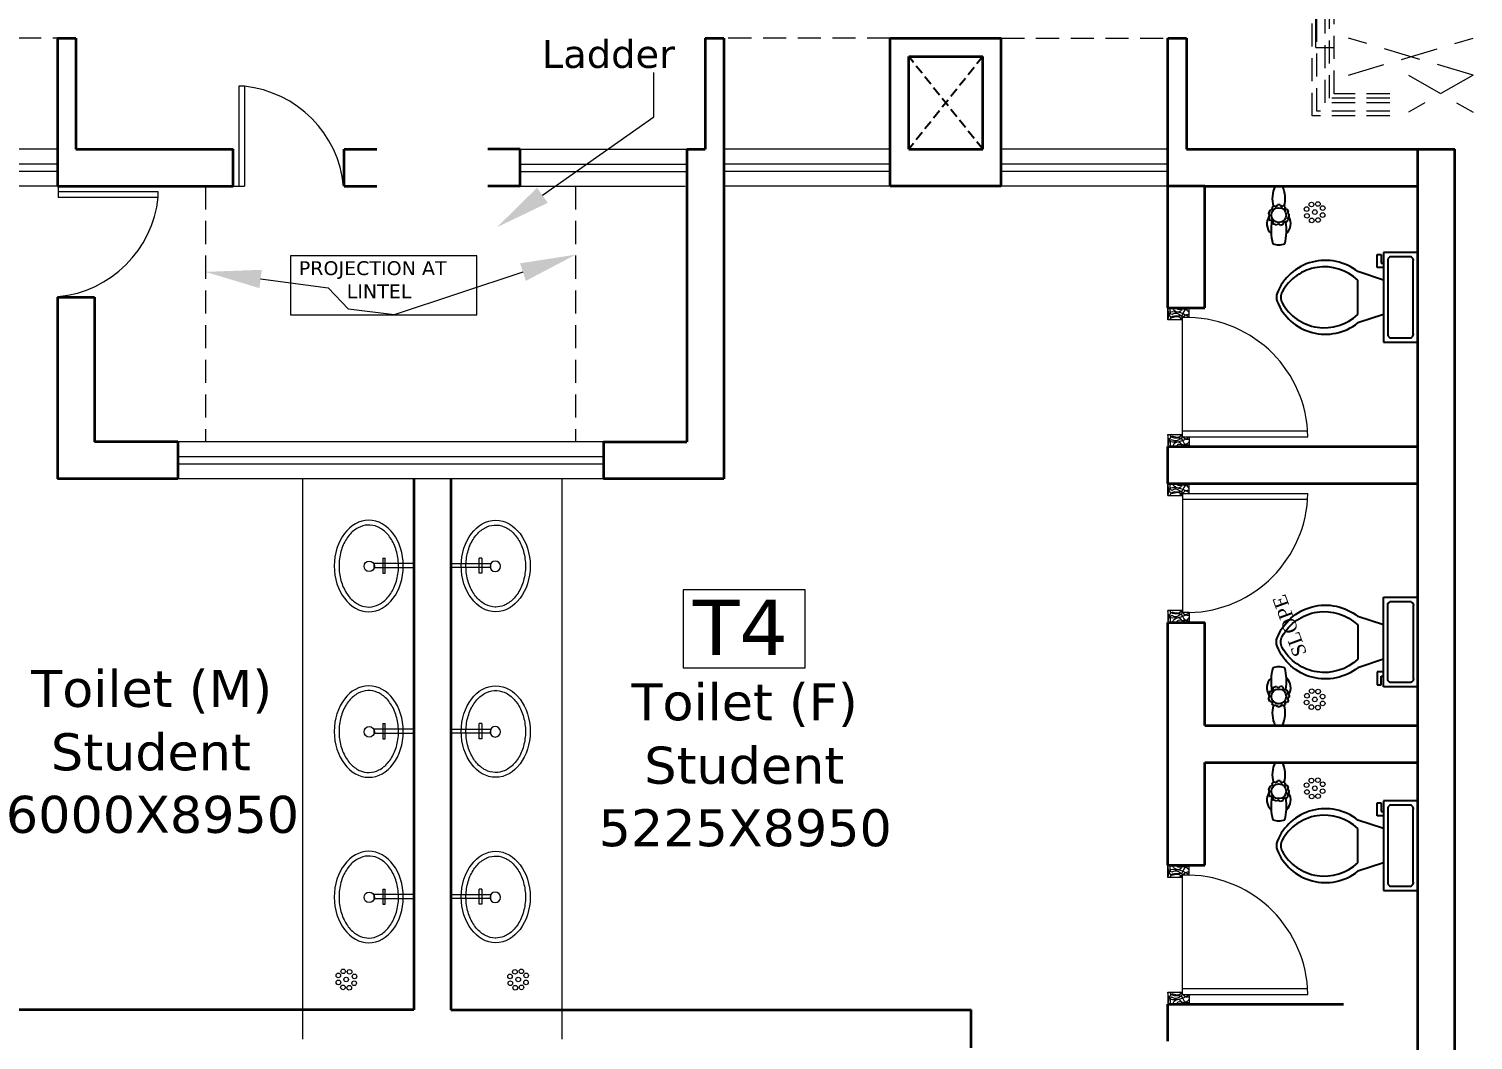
# Model space of a CAD drawing. Header units: millimetres. Extents: x -3092162 to 4513894, y -12317808 to 1849994.
# Drawn here: x -452693 to -444889, y -5827619 to -5822156 of the extents above; entities that cross this region are included whole.
import ezdxf

# ---------------------------------------------------------------- set-up
doc = ezdxf.new("R2010")
doc.units = ezdxf.units.MM
doc.header["$LTSCALE"] = 2
doc.header["$MEASUREMENT"] = 0
doc.linetypes.add('DASHED2', pattern=[0.375, 0.25, -0.125])
doc.linetypes.add('HIDDEN', pattern=[0.375, 0.25, -0.125])
for name, color, linetype, lineweight, true_color in [('AEROW', 7, 'Continuous', 15, 0x0d0d0d), ('DOT', 7, 'DASHED2', 0, 0x89067c), ('partation wall', 7, 'Continuous', 20, 0x525023)]:
    doc.layers.add(name, color=color, linetype=linetype, lineweight=lineweight, true_color=true_color)
for name, color, linetype, lineweight in [('DOOR', 27, 'Continuous', 5), ('FIXTURE', 252, 'Continuous', 0), ('glass', 5, 'Continuous', 15), ('PROJ', 251, 'HIDDEN', 5), ('SILL', 74, 'Continuous', 9), ('tap', 97, 'Continuous', 25), ('taxe', 7, 'Continuous', 9), ('TEXT', 7, 'Continuous', 13), ('WAll', 250, 'Continuous', 35)]:
    doc.layers.add(name, color=color, linetype=linetype, lineweight=lineweight)
doc.styles.get("Standard").update_dxf_attribs({"font": '', "height": 500})
doc.styles.add('style2', font='')
doc.styles.get('Standard').set_extended_font_data('Times New Roman')
doc.styles.get('style2').set_extended_font_data('Verdana')

msp = doc.modelspace()

# ---------------------------------------------------------------- linework, layer by layer
for p, q in [((-445408.2, -5823444.7), (-445408.2, -5823375.4)), ((-445408.2, -5823375.4), (-445385.1, -5823375.4)), ((-445385.1, -5823375.4), (-445385.1, -5823421.6)), ((-445385.1, -5823421.6), (-445373.6, -5823421.6)), ((-445189, -5823363.9), (-445373.6, -5823363.9)), ((-445373.6, -5823363.9), (-445373.6, -5823848.5)), ((-445350.5, -5823410), (-445350.5, -5823802.4)), ((-445235.1, -5823387), (-445327.4, -5823387)), ((-445212, -5823802.4), (-445212, -5823410)), ((-445189, -5823848.5), (-445189, -5823363.9)), ((-445373.6, -5823513.9), (-445512.1, -5823467.7)), ((-445512.1, -5823698.5), (-445512.1, -5823513.9)), ((-445373.6, -5823444.7), (-445408.2, -5823444.7)), ((-445373.6, -5823698.5), (-445512.1, -5823744.7)), ((-445327.4, -5823825.4), (-445235.1, -5823825.4)), ((-445373.6, -5823848.5), (-445189, -5823848.5)), ((-445373.6, -5825226.4), (-445189, -5825226.4)), ((-445373.6, -5825711), (-445373.6, -5825226.4)), ((-445189, -5825226.4), (-445189, -5825711)), ((-445350.5, -5825664.9), (-445350.5, -5825272.5)), ((-445327.4, -5825249.5), (-445235.1, -5825249.5)), ((-445212, -5825272.5), (-445212, -5825664.9)), ((-445373.6, -5825376.4), (-445512.1, -5825330.2)), ((-445512.1, -5825376.4), (-445512.1, -5825561)), ((-445373.6, -5825561), (-445512.1, -5825607.2)), ((-445408.2, -5825630.2), (-445408.2, -5825699.5)), ((-445373.6, -5825630.2), (-445408.2, -5825630.2)), ((-445408.2, -5825699.5), (-445385.1, -5825699.5)), ((-445385.1, -5825699.5), (-445385.1, -5825653.3)), ((-445385.1, -5825653.3), (-445373.6, -5825653.3)), ((-445235.1, -5825687.9), (-445327.4, -5825687.9)), ((-445189, -5825711), (-445373.6, -5825711)), ((-445408.2, -5826407.2), (-445408.2, -5826337.9)), ((-445408.2, -5826337.9), (-445385.1, -5826337.9)), ((-445385.1, -5826337.9), (-445385.1, -5826384.1)), ((-445385.1, -5826384.1), (-445373.6, -5826384.1)), ((-445189, -5826326.4), (-445373.6, -5826326.4)), ((-445373.6, -5826326.4), (-445373.6, -5826811)), ((-445350.5, -5826372.5), (-445350.5, -5826764.9)), ((-445235.1, -5826349.5), (-445327.4, -5826349.5)), ((-445212, -5826764.9), (-445212, -5826372.5)), ((-445189, -5826811), (-445189, -5826326.4)), ((-445373.6, -5826476.4), (-445512.1, -5826430.2)), ((-445512.1, -5826661), (-445512.1, -5826476.4)), ((-445373.6, -5826407.2), (-445408.2, -5826407.2)), ((-445373.6, -5826661), (-445512.1, -5826707.2)), ((-445327.4, -5826787.9), (-445235.1, -5826787.9)), ((-445373.6, -5826811), (-445189, -5826811))]:
    msp.add_line(p, q)
for centre, major_axis, start_param, end_param in [((-445687, -5823687.4), (-102.7, 261.4), -1.046958, 0.816904), ((-445692.5, -5823703.1), (-56.4, 255.3), -0.978973, 0.847169), ((-445330.3, -5823407.2), (14.4, 14.4), 0.643501, 2.498092), ((-445232.2, -5823407.2), (14.4, 14.4), 5.35589, 7.21048), ((-445890.7, -5823606.2), (43.5, 43.5), 1.97677, 2.735616), ((-445867.3, -5823606.2), (-43.5, 43.5), 0.279217, 1.291575), ((-445687, -5823525), (-280.8, 1.6), 0.384972, 2.248834), ((-445692.5, -5823509.3), (184.9, 184.9), 2.862371, 4.688514), ((-445330.3, -5823805.2), (-14.4, 14.4), 0.643501, 2.498092), ((-445232.2, -5823805.2), (14.4, 14.4), 3.785094, 5.639684), ((-445687, -5826649.9), (-102.7, 261.4), -1.046958, 0.816904), ((-445692.5, -5826665.6), (-56.4, 255.3), -0.978973, 0.847169), ((-445330.3, -5826369.7), (14.4, 14.4), 0.643501, 2.498092), ((-445232.2, -5826369.7), (14.4, 14.4), 5.35589, 7.21048), ((-445890.7, -5826568.7), (43.5, 43.5), 1.97677, 2.735616), ((-445867.3, -5826568.7), (-43.5, 43.5), 0.279217, 1.291575), ((-445687, -5826487.5), (-280.8, 1.6), 0.384972, 2.248834), ((-445692.5, -5826471.8), (184.9, 184.9), 2.862371, 4.688514), ((-445330.3, -5826767.7), (-14.4, 14.4), 0.643501, 2.498092), ((-445232.2, -5826767.7), (14.4, 14.4), 3.785094, 5.639684)]:
    msp.add_ellipse(centre, major_axis=major_axis, ratio=1, start_param=start_param, end_param=end_param)
at = {"extrusion": (0, 0, -1)}
for centre, major_axis, start_param, end_param in [((-445687, -5825549.9), (280.8, 1.6), 3.526564, 5.390426), ((-445692.5, -5825565.6), (-184.9, 184.9), 6.003964, 7.830107), ((-445330.3, -5825269.7), (14.4, 14.4), 3.785094, 5.639684), ((-445232.2, -5825269.7), (-14.4, 14.4), 0.643501, 2.498092), ((-445890.7, -5825468.7), (-43.5, 43.5), 5.118362, 5.877209), ((-445867.3, -5825468.7), (43.5, 43.5), 3.42081, 4.433168), ((-445687, -5825387.5), (102.7, 261.4), 2.094634, 3.958497), ((-445692.5, -5825371.8), (56.4, 255.3), 2.162619, 3.988761), ((-445330.3, -5825667.7), (-14.4, 14.4), 3.785094, 5.639684), ((-445232.2, -5825667.7), (-14.4, 14.4), 2.214297, 4.068888)]:
    msp.add_ellipse(centre, major_axis=major_axis, ratio=1, start_param=start_param, end_param=end_param, dxfattribs=at)
at = {"layer": 'AEROW', "ltscale": 100}
for points in [[(-449918.2, -5823055.1), (-449315.8, -5822631.8), (-449316.9, -5822390.9)], [(-451441, -5823507.3), (-451075.6, -5823554.7), (-450966.6, -5823670.6)], [(-450023.4, -5823470.2), (-450719.9, -5823700.5), (-450966.6, -5823670.6)]]:
    msp.add_lwpolyline(points, dxfattribs=at)
for points in [[(-449889.5, -5823096), (-450163.7, -5823227.6), (-449947, -5823014.2)], [(-450039.1, -5823422.7), (-449738.6, -5823376), (-450007.7, -5823517.7)], [(-451447.5, -5823556.9), (-451738.6, -5823468.8), (-451434.6, -5823457.8)]]:
    msp.add_solid(points, dxfattribs=at)
at = {"layer": 'DOOR', "color": 252, "ltscale": 200}
for p, q in [((-451558.7, -5822466.2), (-451558.7, -5823006.2)), ((-451528.7, -5822466.2), (-451558.7, -5822466.2)), ((-451528.7, -5822466.2), (-451528.7, -5823006.2)), ((-452534.6, -5823006.2), (-452534.6, -5823066.2)), ((-451994.6, -5823036.2), (-452534.6, -5823036.2)), ((-451994.6, -5823066.2), (-451994.6, -5823036.2)), ((-451588.7, -5823006.2), (-451528.7, -5823006.2)), ((-451994.6, -5823066.2), (-452534.6, -5823066.2))]:
    msp.add_line(p, q, dxfattribs=at)
at = {"layer": 'DOOR', "ltscale": 100}
for p, q in [((-446423.6, -5823662.4), (-446538.6, -5823662.4)), ((-446538.6, -5823727.4), (-446538.6, -5823662.4)), ((-446423.6, -5823715.4), (-446423.6, -5823662.4)), ((-446458.6, -5823727.4), (-446538.6, -5823727.4)), ((-446423.6, -5823715.4), (-446458.6, -5823715.4)), ((-446458.5, -5824359.4), (-446458.6, -5823715.4)), ((-446538.5, -5824347.4), (-446458.5, -5824347.4)), ((-446538.5, -5824347.4), (-446538.5, -5824412.4)), ((-446458.5, -5824328.4), (-445783.1, -5824328.4)), ((-446458.5, -5824359.4), (-446423.5, -5824359.4)), ((-446423.5, -5824359.4), (-446423.5, -5824412.4)), ((-446423.5, -5824359.4), (-445781.8, -5824359.4)), ((-446538.5, -5824412.4), (-446423.5, -5824412.4)), ((-446538.5, -5824612.5), (-446423.5, -5824612.5)), ((-446538.5, -5824677.5), (-446538.5, -5824612.5)), ((-446538.5, -5824677.5), (-446458.5, -5824677.5)), ((-446458.5, -5824665.5), (-446458.6, -5825309.5)), ((-446458.5, -5824665.5), (-446423.5, -5824665.5)), ((-446423.5, -5824665.5), (-446423.5, -5824612.5)), ((-446423.5, -5824665.5), (-445781.8, -5824665.5)), ((-446458.5, -5824696.5), (-445783.1, -5824696.5)), ((-446458.6, -5825297.5), (-446538.6, -5825297.5)), ((-446538.6, -5825297.5), (-446538.6, -5825362.5)), ((-446423.6, -5825309.5), (-446458.6, -5825309.5)), ((-446423.6, -5825309.5), (-446423.6, -5825362.5)), ((-446423.6, -5825362.5), (-446538.6, -5825362.5)), ((-446423.6, -5826674.9), (-446538.6, -5826674.9)), ((-446538.6, -5826739.9), (-446538.6, -5826674.9)), ((-446423.6, -5826727.9), (-446423.6, -5826674.9)), ((-446458.6, -5826739.9), (-446538.6, -5826739.9)), ((-446423.6, -5826727.9), (-446458.6, -5826727.9)), ((-446458.5, -5827371.9), (-446458.6, -5826727.9)), ((-446538.5, -5827359.9), (-446458.5, -5827359.9)), ((-446538.5, -5827359.9), (-446538.5, -5827424.9)), ((-446458.5, -5827340.9), (-445783.1, -5827340.9)), ((-446458.5, -5827371.9), (-446423.5, -5827371.9)), ((-446423.5, -5827371.9), (-446423.5, -5827424.9)), ((-446423.5, -5827371.9), (-445781.8, -5827371.9)), ((-446538.5, -5827424.9), (-446423.5, -5827424.9))]:
    msp.add_line(p, q, dxfattribs=at)
for centre, start, end in [((-446438.5, -5824372.1), 1.10708, 88.69279), ((-446438.5, -5824652.8), 271.30721, 358.89292), ((-446438.5, -5827384.6), 1.10708, 88.69279)]:
    msp.add_arc(centre, 656.9, start, end, dxfattribs=at)
at = {"layer": 'DOOR', "color": 252, "ltscale": 200}
for centre, major_axis, start_param, end_param in [((-451590.5, -5823063.9), (531.8, 279.7), -0.388805, 0.983679), ((-452592.3, -5823004.4), (-214.5, 561.3), 2.871885, 4.24437)]:
    msp.add_ellipse(centre, major_axis=major_axis, ratio=1, start_param=start_param, end_param=end_param, dxfattribs=at)
at = {"layer": 'DOOR', "ltscale": 100}
for points, knots in [([(-446457.6, -5823662.4), (-446462.6, -5823671.9), (-446476.1, -5823696.6), (-446531.7, -5823673.3), (-446536.3, -5823710.1), (-446538.6, -5823727.4)], [0, 0, 0, 0, 29.129414, 76.695158, 119.414811, 119.414811, 119.414811, 119.414811]), ([(-446458.6, -5823724.4), (-446468.4, -5823717.6), (-446485.9, -5823705.6), (-446528.3, -5823727.2), (-446534.4, -5823691.1), (-446538.6, -5823666.5)], [0, 0, 0, 0, 33.615189, 59.600762, 114.848064, 114.848064, 114.848064, 114.848064]), ([(-446423.6, -5823669.4), (-446432.9, -5823670.5), (-446453.4, -5823673), (-446459.7, -5823720.5), (-446510.8, -5823698.1), (-446524.4, -5823720.6), (-446528.6, -5823727.4)], [0, 0, 0, 0, 25.772755, 56.472918, 107.389517, 129.733035, 129.733035, 129.733035, 129.733035]), ([(-446456.6, -5823715.4), (-446472.8, -5823701.6), (-446492.6, -5823684.8), (-446527.4, -5823707.1), (-446526.9, -5823681.8), (-446526.6, -5823662.4)], [0, 0, 0, 0, 54.502104, 65.925763, 104.00512, 104.00512, 104.00512, 104.00512]), ([(-446423.6, -5823712.4), (-446437.7, -5823704.1), (-446463, -5823689.1), (-446502.7, -5823685), (-446511.8, -5823667.8), (-446514.6, -5823662.4)], [0, 0, 0, 0, 49.871841, 88.96468, 106.300038, 106.300038, 106.300038, 106.300038]), ([(-446423.6, -5823688.9), (-446430.6, -5823680.4), (-446446.1, -5823661.7), (-446478.8, -5823680.9), (-446490.5, -5823666.8), (-446494.1, -5823662.4)], [0, 0, 0, 0, 29.907638, 65.495558, 81.06831, 81.06831, 81.06831, 81.06831]), ([(-446423.6, -5823699.4), (-446430.2, -5823699.7), (-446445.8, -5823700.3), (-446459.6, -5823718.2), (-446472.4, -5823724.8), (-446477.6, -5823727.4)], [0, 0, 0, 0, 19.23508, 44.847577, 62.340173, 62.340173, 62.340173, 62.340173]), ([(-446457.5, -5824412.4), (-446462.6, -5824403), (-446476.1, -5824378.3), (-446531.7, -5824401.6), (-446536.3, -5824364.8), (-446538.5, -5824347.4)], [0, 0, 0, 0, 29.129414, 76.695158, 119.414811, 119.414811, 119.414811, 119.414811]), ([(-446458.5, -5824350.4), (-446468.4, -5824357.3), (-446485.9, -5824369.3), (-446528.3, -5824347.7), (-446534.4, -5824383.8), (-446538.5, -5824408.4)], [0, 0, 0, 0, 33.615189, 59.600762, 114.848064, 114.848064, 114.848064, 114.848064]), ([(-446423.5, -5824405.4), (-446432.9, -5824404.4), (-446453.4, -5824401.9), (-446459.7, -5824354.4), (-446510.8, -5824376.8), (-446524.4, -5824354.3), (-446528.5, -5824347.4)], [0, 0, 0, 0, 25.772755, 56.472918, 107.389517, 129.733035, 129.733035, 129.733035, 129.733035]), ([(-446456.5, -5824359.4), (-446472.8, -5824373.3), (-446492.5, -5824390.1), (-446527.4, -5824367.8), (-446526.9, -5824393.1), (-446526.5, -5824412.4)], [0, 0, 0, 0, 54.502104, 65.925763, 104.00512, 104.00512, 104.00512, 104.00512]), ([(-446423.5, -5824362.4), (-446437.7, -5824370.8), (-446463, -5824385.8), (-446502.7, -5824389.9), (-446511.8, -5824407.1), (-446514.5, -5824412.4)], [0, 0, 0, 0, 49.871841, 88.96468, 106.300038, 106.300038, 106.300038, 106.300038]), ([(-446423.5, -5824375.4), (-446430.2, -5824375.2), (-446445.8, -5824374.6), (-446459.6, -5824356.7), (-446472.4, -5824350.1), (-446477.5, -5824347.4)], [0, 0, 0, 0, 19.23508, 44.847577, 62.340173, 62.340173, 62.340173, 62.340173]), ([(-446423.5, -5824385.9), (-446430.6, -5824394.5), (-446446.1, -5824413.2), (-446478.8, -5824394), (-446490.5, -5824408.1), (-446494, -5824412.4)], [0, 0, 0, 0, 29.907638, 65.495558, 81.06831, 81.06831, 81.06831, 81.06831]), ([(-446457.6, -5826674.9), (-446462.6, -5826684.4), (-446476.1, -5826709.1), (-446531.7, -5826685.8), (-446536.3, -5826722.6), (-446538.6, -5826739.9)], [0, 0, 0, 0, 29.129414, 76.695158, 119.414811, 119.414811, 119.414811, 119.414811]), ([(-446458.6, -5826736.9), (-446468.4, -5826730.1), (-446485.9, -5826718.1), (-446528.3, -5826739.7), (-446534.4, -5826703.6), (-446538.6, -5826679)], [0, 0, 0, 0, 33.615189, 59.600762, 114.848064, 114.848064, 114.848064, 114.848064]), ([(-446423.6, -5826681.9), (-446432.9, -5826683), (-446453.4, -5826685.5), (-446459.7, -5826733), (-446510.8, -5826710.6), (-446524.4, -5826733.1), (-446528.6, -5826739.9)], [0, 0, 0, 0, 25.772755, 56.472918, 107.389517, 129.733035, 129.733035, 129.733035, 129.733035]), ([(-446456.6, -5826727.9), (-446472.8, -5826714.1), (-446492.6, -5826697.3), (-446527.4, -5826719.6), (-446526.9, -5826694.3), (-446526.6, -5826674.9)], [0, 0, 0, 0, 54.502104, 65.925763, 104.00512, 104.00512, 104.00512, 104.00512]), ([(-446423.6, -5826724.9), (-446437.7, -5826716.6), (-446463, -5826701.6), (-446502.7, -5826697.5), (-446511.8, -5826680.3), (-446514.6, -5826674.9)], [0, 0, 0, 0, 49.871841, 88.96468, 106.300038, 106.300038, 106.300038, 106.300038]), ([(-446423.6, -5826701.4), (-446430.6, -5826692.9), (-446446.1, -5826674.2), (-446478.8, -5826693.4), (-446490.5, -5826679.3), (-446494.1, -5826674.9)], [0, 0, 0, 0, 29.907638, 65.495558, 81.06831, 81.06831, 81.06831, 81.06831]), ([(-446423.6, -5826711.9), (-446430.2, -5826712.2), (-446445.8, -5826712.8), (-446459.6, -5826730.7), (-446472.4, -5826737.3), (-446477.6, -5826739.9)], [0, 0, 0, 0, 19.23508, 44.847577, 62.340173, 62.340173, 62.340173, 62.340173]), ([(-446457.5, -5827424.9), (-446462.6, -5827415.5), (-446476.1, -5827390.8), (-446531.7, -5827414.1), (-446536.3, -5827377.3), (-446538.5, -5827359.9)], [0, 0, 0, 0, 29.129414, 76.695158, 119.414811, 119.414811, 119.414811, 119.414811]), ([(-446458.5, -5827362.9), (-446468.4, -5827369.8), (-446485.9, -5827381.8), (-446528.3, -5827360.2), (-446534.4, -5827396.3), (-446538.5, -5827420.9)], [0, 0, 0, 0, 33.615189, 59.600762, 114.848064, 114.848064, 114.848064, 114.848064]), ([(-446423.5, -5827417.9), (-446432.9, -5827416.9), (-446453.4, -5827414.4), (-446459.7, -5827366.9), (-446510.8, -5827389.3), (-446524.4, -5827366.8), (-446528.5, -5827359.9)], [0, 0, 0, 0, 25.772755, 56.472918, 107.389517, 129.733035, 129.733035, 129.733035, 129.733035]), ([(-446456.5, -5827371.9), (-446472.8, -5827385.8), (-446492.5, -5827402.6), (-446527.4, -5827380.3), (-446526.9, -5827405.6), (-446526.5, -5827424.9)], [0, 0, 0, 0, 54.502104, 65.925763, 104.00512, 104.00512, 104.00512, 104.00512]), ([(-446423.5, -5827374.9), (-446437.7, -5827383.3), (-446463, -5827398.3), (-446502.7, -5827402.4), (-446511.8, -5827419.6), (-446514.5, -5827424.9)], [0, 0, 0, 0, 49.871841, 88.96468, 106.300038, 106.300038, 106.300038, 106.300038]), ([(-446423.5, -5827398.4), (-446430.6, -5827407), (-446446.1, -5827425.7), (-446478.8, -5827406.5), (-446490.5, -5827420.6), (-446494, -5827424.9)], [0, 0, 0, 0, 29.907638, 65.495558, 81.06831, 81.06831, 81.06831, 81.06831]), ([(-446423.5, -5827387.9), (-446430.2, -5827387.7), (-446445.8, -5827387.1), (-446459.6, -5827369.2), (-446472.4, -5827362.6), (-446477.5, -5827359.9)], [0, 0, 0, 0, 19.23508, 44.847577, 62.340173, 62.340173, 62.340173, 62.340173])]:
    msp.add_open_spline(points, degree=3, knots=knots, dxfattribs=at)
for points in [[(-446457.5, -5824612.5), (-446476, -5824635), (-446523.5, -5824637.5), (-446538.5, -5824677.5)], [(-446458.5, -5824674.5), (-446489.5, -5824661.5), (-446515, -5824666.5), (-446538.5, -5824616.5)], [(-446423.5, -5824619.5), (-446448, -5824627.5), (-446463.5, -5824654), (-446514, -5824660.5), (-446528.5, -5824677.5)], [(-446456.5, -5824665.5), (-446507, -5824645), (-446517.5, -5824649.5), (-446526.5, -5824612.5)], [(-446423.5, -5824662.5), (-446468.5, -5824641), (-446505, -5824627), (-446514.5, -5824612.5)], [(-446423.5, -5824639), (-446447, -5824620.5), (-446482.5, -5824623), (-446494, -5824612.5)], [(-446423.5, -5824649.5), (-446442.5, -5824652.5), (-446462.5, -5824668.5), (-446477.5, -5824677.5)], [(-446457.6, -5825362.5), (-446476.1, -5825339.9), (-446523.6, -5825337.4), (-446538.6, -5825297.5)], [(-446458.6, -5825300.4), (-446489.6, -5825313.4), (-446515.1, -5825308.4), (-446538.6, -5825358.4)], [(-446423.6, -5825355.5), (-446448.1, -5825347.4), (-446463.6, -5825320.9), (-446514.1, -5825314.4), (-446528.6, -5825297.5)], [(-446456.6, -5825309.5), (-446507.1, -5825329.9), (-446517.6, -5825325.5), (-446526.6, -5825362.5)], [(-446423.6, -5825325.5), (-446442.6, -5825322.4), (-446462.6, -5825306.4), (-446477.6, -5825297.5)], [(-446423.6, -5825312.5), (-446468.6, -5825333.9), (-446505.1, -5825347.9), (-446514.6, -5825362.5)], [(-446423.6, -5825336), (-446447.1, -5825354.4), (-446482.6, -5825351.9), (-446494.1, -5825362.5)]]:
    msp.add_spline(points, degree=3, dxfattribs=at)
at = {"layer": 'DOT', "ltscale": 400}
for p, q in [((-444888.9, -5822406.2), (-445563.1, -5822206.2)), ((-445563.1, -5822406.2), (-444888.9, -5822206.2)), ((-445238.5, -5822406.2), (-444889.3, -5822606.2)), ((-444888.9, -5822406.2), (-445238.5, -5822606.2))]:
    msp.add_line(p, q, dxfattribs=at)
at = {"layer": 'DOT', "lineweight": 25, "ltscale": 100}
for p, q in [((-447538.6, -5822306.2), (-447938.6, -5822806.2)), ((-447538.6, -5822806.2), (-447938.6, -5822306.2))]:
    msp.add_line(p, q, dxfattribs=at)
at = {"layer": 'FIXTURE', "ltscale": 100}
for p, q in [((-450613.6, -5825044.5), (-450828.5, -5825044.5)), ((-450828.5, -5825044.5), (-450828.5, -5825066.4)), ((-450613.6, -5825044.5), (-450828.5, -5825044.5)), ((-450828.5, -5825044.5), (-450828.5, -5825066.4)), ((-450828.5, -5825066.4), (-450613.6, -5825066.4)), ((-450828.5, -5825066.4), (-450613.6, -5825066.4)), ((-450780.7, -5825014.8), (-450780.7, -5825096.8)), ((-450780.7, -5825014.8), (-450780.7, -5825096.8)), ((-450780.7, -5825014.8), (-450767.1, -5825014.8)), ((-450767.1, -5825096.8), (-450767.1, -5825014.8)), ((-450767.1, -5825096.8), (-450767.1, -5825014.8)), ((-450613.6, -5825066.4), (-450613.6, -5825044.5)), ((-450413.6, -5825044.5), (-450198.6, -5825044.5)), ((-450413.6, -5825044.5), (-450198.6, -5825044.5)), ((-450413.6, -5825066.4), (-450413.6, -5825044.5)), ((-450198.6, -5825066.4), (-450413.6, -5825066.4)), ((-450198.6, -5825066.4), (-450413.6, -5825066.4)), ((-450260, -5825096.8), (-450260, -5825014.8)), ((-450260, -5825096.8), (-450260, -5825014.8)), ((-450246.4, -5825014.8), (-450260, -5825014.8)), ((-450246.4, -5825014.8), (-450246.4, -5825096.8)), ((-450246.4, -5825014.8), (-450246.4, -5825096.8)), ((-450198.6, -5825044.5), (-450198.6, -5825066.4)), ((-450198.6, -5825044.5), (-450198.6, -5825066.4)), ((-450780.7, -5825096.8), (-450767.1, -5825096.8)), ((-450780.7, -5825096.8), (-450767.1, -5825096.8)), ((-450246.4, -5825096.8), (-450260, -5825096.8)), ((-450246.4, -5825096.8), (-450260, -5825096.8)), ((-450780.7, -5825909), (-450780.7, -5825991)), ((-450780.7, -5825909), (-450780.7, -5825991)), ((-450780.7, -5825909), (-450767.1, -5825909)), ((-450767.1, -5825991), (-450767.1, -5825909)), ((-450767.1, -5825991), (-450767.1, -5825909)), ((-450260, -5825991), (-450260, -5825909)), ((-450260, -5825991), (-450260, -5825909)), ((-450246.4, -5825909), (-450260, -5825909)), ((-450246.4, -5825909), (-450246.4, -5825991)), ((-450246.4, -5825909), (-450246.4, -5825991)), ((-450613.6, -5825938.7), (-450828.5, -5825938.7)), ((-450828.5, -5825938.7), (-450828.5, -5825960.6)), ((-450613.6, -5825938.7), (-450828.5, -5825938.7)), ((-450828.5, -5825938.7), (-450828.5, -5825960.6)), ((-450828.5, -5825960.6), (-450613.6, -5825960.6)), ((-450828.5, -5825960.6), (-450613.6, -5825960.6)), ((-450780.7, -5825991), (-450767.1, -5825991)), ((-450780.7, -5825991), (-450767.1, -5825991)), ((-450613.6, -5825960.6), (-450613.6, -5825938.7)), ((-450413.6, -5825938.7), (-450198.6, -5825938.7)), ((-450413.6, -5825938.7), (-450198.6, -5825938.7)), ((-450413.6, -5825960.6), (-450413.6, -5825938.7)), ((-450198.6, -5825960.6), (-450413.6, -5825960.6)), ((-450198.6, -5825960.6), (-450413.6, -5825960.6)), ((-450246.4, -5825991), (-450260, -5825991)), ((-450246.4, -5825991), (-450260, -5825991)), ((-450198.6, -5825938.7), (-450198.6, -5825960.6)), ((-450198.6, -5825938.7), (-450198.6, -5825960.6)), ((-450613.6, -5826832.9), (-450828.5, -5826832.9)), ((-450828.5, -5826832.9), (-450828.5, -5826854.8)), ((-450613.6, -5826832.9), (-450828.5, -5826832.9)), ((-450828.5, -5826832.9), (-450828.5, -5826854.8)), ((-450828.5, -5826854.8), (-450613.6, -5826854.8)), ((-450828.5, -5826854.8), (-450613.6, -5826854.8)), ((-450780.7, -5826803.2), (-450780.7, -5826885.2)), ((-450780.7, -5826803.2), (-450780.7, -5826885.2)), ((-450780.7, -5826803.2), (-450767.1, -5826803.2)), ((-450767.1, -5826885.2), (-450767.1, -5826803.2)), ((-450767.1, -5826885.2), (-450767.1, -5826803.2)), ((-450613.6, -5826854.8), (-450613.6, -5826832.9)), ((-450413.6, -5826832.9), (-450198.6, -5826832.9)), ((-450413.6, -5826832.9), (-450198.6, -5826832.9)), ((-450413.6, -5826854.8), (-450413.6, -5826832.9)), ((-450198.6, -5826854.8), (-450413.6, -5826854.8)), ((-450198.6, -5826854.8), (-450413.6, -5826854.8)), ((-450260, -5826885.2), (-450260, -5826803.2)), ((-450260, -5826885.2), (-450260, -5826803.2)), ((-450246.4, -5826803.2), (-450260, -5826803.2)), ((-450246.4, -5826803.2), (-450246.4, -5826885.2)), ((-450246.4, -5826803.2), (-450246.4, -5826885.2)), ((-450198.6, -5826832.9), (-450198.6, -5826854.8)), ((-450198.6, -5826832.9), (-450198.6, -5826854.8)), ((-450780.7, -5826885.2), (-450767.1, -5826885.2)), ((-450780.7, -5826885.2), (-450767.1, -5826885.2)), ((-450246.4, -5826885.2), (-450260, -5826885.2)), ((-450246.4, -5826885.2), (-450260, -5826885.2))]:
    msp.add_line(p, q, dxfattribs=at)
at = {"layer": 'FIXTURE', "ltscale": 15000}
for centre in [(-445788.9, -5823129.5), (-445762.5, -5823104.8), (-445727.8, -5823102.2), (-445701.8, -5823124.4), (-445787.1, -5823166.3), (-445760.9, -5823190.8), (-445744.2, -5823146), (-445726.8, -5823188.7), (-445702.4, -5823161.8), (-445787.1, -5825758.6), (-445760.9, -5825734.1), (-445744.2, -5825778.8), (-445726.8, -5825736.2), (-445702.4, -5825763.1), (-445788.9, -5825795.4), (-445762.5, -5825820.1), (-445727.8, -5825822.7), (-445701.8, -5825800.5), (-445788.9, -5826242), (-445762.5, -5826217.3), (-445744.2, -5826258.5), (-445727.8, -5826214.7), (-445701.8, -5826236.9), (-445787.1, -5826278.8), (-445760.9, -5826303.3), (-445726.8, -5826301.2), (-445702.4, -5826274.3), (-451021, -5827269.9), (-450994.9, -5827247.7), (-450960.3, -5827250.3), (-450066.8, -5827250.3), (-450032.1, -5827247.7), (-450006.1, -5827269.9), (-451020.3, -5827307.3), (-450996, -5827334.2), (-450978.6, -5827291.6), (-450961.9, -5827336.3), (-450935.6, -5827311.8), (-450933.8, -5827275), (-450093.3, -5827275), (-450091.5, -5827311.8), (-450065.2, -5827336.3), (-450048.5, -5827291.6), (-450031.1, -5827334.2), (-450006.8, -5827307.3)]:
    msp.add_circle(centre, 12.5, dxfattribs=at)
at = {"layer": 'FIXTURE', "ltscale": 100, "extrusion": (0, 0, -1)}
for centre, major_axis, ratio, start_param, end_param in [((-450856.6, -5825057.8), (0, 247.1), 0.753978, 3.141593, 9.424778), ((-450856.6, -5825057.8), (0, 247.1), 0.753978, 3.141593, 9.424778), ((-450173.1, -5825059.5), (20, -20), 1, 5.497787, 11.780972), ((-450856.6, -5825952.1), (0, 247.1), 0.753978, 3.141593, 9.424778), ((-450856.6, -5825952.1), (0, 247.1), 0.753978, 3.141593, 9.424778), ((-450173.1, -5825953.7), (20, -20), 1, 5.497787, 11.780972), ((-450856.6, -5826846.2), (0, 247.1), 0.753978, 3.141593, 9.424778), ((-450856.6, -5826846.2), (0, 247.1), 0.753978, 3.141593, 9.424778), ((-450173.1, -5826847.9), (20, -20), 1, 5.497787, 11.780972)]:
    msp.add_ellipse(centre, major_axis=major_axis, ratio=ratio, start_param=start_param, end_param=end_param, dxfattribs=at)
at = {"layer": 'FIXTURE', "ltscale": 100}
for centre in [(-450170.5, -5825057.8), (-450170.5, -5825057.8), (-450170.5, -5825952.1), (-450170.5, -5825952.1), (-450170.5, -5826846.2), (-450170.5, -5826846.2)]:
    msp.add_ellipse(centre, major_axis=(0, -247.1), ratio=0.753978, dxfattribs=at)
for centre in [(-450854, -5825059.5), (-450854, -5825953.7), (-450854, -5826847.9)]:
    msp.add_ellipse(centre, major_axis=(20, 20), ratio=1, start_param=3.141593, end_param=9.424778, dxfattribs=at)
for points in [[(-450856.6, -5825279.4), (-450871.6, -5825279.4), (-450886.8, -5825276.4), (-450918.9, -5825263.4), (-450935.7, -5825252.1), (-450966.1, -5825221.5), (-450979.6, -5825202.3), (-451000.9, -5825158.3), (-451008.8, -5825133.5), (-451017.5, -5825081.6), (-451018.5, -5825054.6), (-451013.2, -5825001.7), (-451007.1, -5824976), (-450988.7, -5824929.4), (-450976.4, -5824908.5), (-450947.9, -5824874.1), (-450931.7, -5824860.7), (-450897.6, -5824842.3), (-450879.8, -5824837.3), (-450844.1, -5824835.6), (-450826.2, -5824838.9), (-450791.5, -5824853.9), (-450774.8, -5824865.7), (-450744.8, -5824897.1), (-450731.5, -5824916.6), (-450710.8, -5824961.2), (-450703.3, -5824986.2), (-450695.3, -5825038.4), (-450694.7, -5825065.5), (-450700.7, -5825118.1), (-450707.2, -5825143.7), (-450726.3, -5825189.8), (-450738.8, -5825210.3), (-450767.7, -5825243.9), (-450784.1, -5825256.9), (-450818.4, -5825274.4), (-450836.2, -5825279), (-450854.9, -5825279.4), (-450855.7, -5825279.4), (-450856.6, -5825279.4)], [(-450856.6, -5825279.4), (-450871.6, -5825279.4), (-450886.8, -5825276.4), (-450918.9, -5825263.4), (-450935.7, -5825252.1), (-450966.1, -5825221.5), (-450979.6, -5825202.3), (-451000.9, -5825158.3), (-451008.8, -5825133.5), (-451017.5, -5825081.6), (-451018.5, -5825054.6), (-451013.2, -5825001.7), (-451007.1, -5824976), (-450988.7, -5824929.4), (-450976.4, -5824908.5), (-450947.9, -5824874.1), (-450931.7, -5824860.7), (-450897.6, -5824842.3), (-450879.8, -5824837.3), (-450844.1, -5824835.6), (-450826.2, -5824838.9), (-450791.5, -5824853.9), (-450774.8, -5824865.7), (-450744.8, -5824897.1), (-450731.5, -5824916.6), (-450710.8, -5824961.2), (-450703.3, -5824986.2), (-450695.3, -5825038.4), (-450694.7, -5825065.5), (-450700.7, -5825118.1), (-450707.2, -5825143.7), (-450726.3, -5825189.8), (-450738.8, -5825210.3), (-450767.7, -5825243.9), (-450784.1, -5825256.9), (-450818.4, -5825274.4), (-450836.2, -5825279), (-450854.9, -5825279.4), (-450855.7, -5825279.4), (-450856.6, -5825279.4)], [(-450170.5, -5825279.4), (-450155.5, -5825279.4), (-450140.4, -5825276.4), (-450108.2, -5825263.4), (-450091.4, -5825252.1), (-450061, -5825221.5), (-450047.5, -5825202.3), (-450026.2, -5825158.3), (-450018.3, -5825133.5), (-450009.6, -5825081.6), (-450008.6, -5825054.6), (-450013.9, -5825001.7), (-450020, -5824976), (-450038.4, -5824929.4), (-450050.7, -5824908.5), (-450079.2, -5824874.1), (-450095.4, -5824860.7), (-450129.5, -5824842.3), (-450147.3, -5824837.3), (-450183, -5824835.6), (-450200.9, -5824838.9), (-450235.6, -5824853.9), (-450252.3, -5824865.7), (-450282.3, -5824897.1), (-450295.6, -5824916.6), (-450316.3, -5824961.2), (-450323.8, -5824986.2), (-450331.8, -5825038.4), (-450332.4, -5825065.5), (-450326.4, -5825118.1), (-450319.9, -5825143.7), (-450300.8, -5825189.8), (-450288.3, -5825210.3), (-450259.4, -5825243.9), (-450243, -5825256.9), (-450208.7, -5825274.4), (-450190.9, -5825279), (-450172.2, -5825279.4), (-450171.4, -5825279.4), (-450170.5, -5825279.4)], [(-450170.5, -5825279.4), (-450155.5, -5825279.4), (-450140.4, -5825276.4), (-450108.2, -5825263.4), (-450091.4, -5825252.1), (-450061, -5825221.5), (-450047.5, -5825202.3), (-450026.2, -5825158.3), (-450018.3, -5825133.5), (-450009.6, -5825081.6), (-450008.6, -5825054.6), (-450013.9, -5825001.7), (-450020, -5824976), (-450038.4, -5824929.4), (-450050.7, -5824908.5), (-450079.2, -5824874.1), (-450095.4, -5824860.7), (-450129.5, -5824842.3), (-450147.3, -5824837.3), (-450183, -5824835.6), (-450200.9, -5824838.9), (-450235.6, -5824853.9), (-450252.3, -5824865.7), (-450282.3, -5824897.1), (-450295.6, -5824916.6), (-450316.3, -5824961.2), (-450323.8, -5824986.2), (-450331.8, -5825038.4), (-450332.4, -5825065.5), (-450326.4, -5825118.1), (-450319.9, -5825143.7), (-450300.8, -5825189.8), (-450288.3, -5825210.3), (-450259.4, -5825243.9), (-450243, -5825256.9), (-450208.7, -5825274.4), (-450190.9, -5825279), (-450172.2, -5825279.4), (-450171.4, -5825279.4), (-450170.5, -5825279.4)], [(-450856.6, -5826173.6), (-450871.6, -5826173.6), (-450886.8, -5826170.6), (-450918.9, -5826157.6), (-450935.7, -5826146.3), (-450966.1, -5826115.8), (-450979.6, -5826096.6), (-451000.9, -5826052.6), (-451008.8, -5826027.8), (-451017.5, -5825975.9), (-451018.5, -5825948.8), (-451013.2, -5825895.9), (-451007.1, -5825870.2), (-450988.7, -5825823.6), (-450976.4, -5825802.7), (-450947.9, -5825768.4), (-450931.7, -5825754.9), (-450897.6, -5825736.5), (-450879.8, -5825731.5), (-450844.1, -5825729.8), (-450826.2, -5825733.1), (-450791.5, -5825748.2), (-450774.8, -5825759.9), (-450744.8, -5825791.3), (-450731.5, -5825810.8), (-450710.8, -5825855.4), (-450703.3, -5825880.4), (-450695.3, -5825932.6), (-450694.7, -5825959.7), (-450700.7, -5826012.4), (-450707.2, -5826037.9), (-450726.3, -5826084), (-450738.8, -5826104.6), (-450767.7, -5826138.1), (-450784.1, -5826151.1), (-450818.4, -5826168.6), (-450836.2, -5826173.2), (-450854.9, -5826173.6), (-450855.7, -5826173.6), (-450856.6, -5826173.6)], [(-450856.6, -5826173.6), (-450871.6, -5826173.6), (-450886.8, -5826170.6), (-450918.9, -5826157.6), (-450935.7, -5826146.3), (-450966.1, -5826115.8), (-450979.6, -5826096.6), (-451000.9, -5826052.6), (-451008.8, -5826027.8), (-451017.5, -5825975.9), (-451018.5, -5825948.8), (-451013.2, -5825895.9), (-451007.1, -5825870.2), (-450988.7, -5825823.6), (-450976.4, -5825802.7), (-450947.9, -5825768.4), (-450931.7, -5825754.9), (-450897.6, -5825736.5), (-450879.8, -5825731.5), (-450844.1, -5825729.8), (-450826.2, -5825733.1), (-450791.5, -5825748.2), (-450774.8, -5825759.9), (-450744.8, -5825791.3), (-450731.5, -5825810.8), (-450710.8, -5825855.4), (-450703.3, -5825880.4), (-450695.3, -5825932.6), (-450694.7, -5825959.7), (-450700.7, -5826012.4), (-450707.2, -5826037.9), (-450726.3, -5826084), (-450738.8, -5826104.6), (-450767.7, -5826138.1), (-450784.1, -5826151.1), (-450818.4, -5826168.6), (-450836.2, -5826173.2), (-450854.9, -5826173.6), (-450855.7, -5826173.6), (-450856.6, -5826173.6)], [(-450170.5, -5826173.6), (-450155.5, -5826173.6), (-450140.4, -5826170.6), (-450108.2, -5826157.6), (-450091.4, -5826146.3), (-450061, -5826115.8), (-450047.5, -5826096.6), (-450026.2, -5826052.6), (-450018.3, -5826027.8), (-450009.6, -5825975.9), (-450008.6, -5825948.8), (-450013.9, -5825895.9), (-450020, -5825870.2), (-450038.4, -5825823.6), (-450050.7, -5825802.7), (-450079.2, -5825768.4), (-450095.4, -5825754.9), (-450129.5, -5825736.5), (-450147.3, -5825731.5), (-450183, -5825729.8), (-450200.9, -5825733.1), (-450235.6, -5825748.2), (-450252.3, -5825759.9), (-450282.3, -5825791.3), (-450295.6, -5825810.8), (-450316.3, -5825855.4), (-450323.8, -5825880.4), (-450331.8, -5825932.6), (-450332.4, -5825959.7), (-450326.4, -5826012.4), (-450319.9, -5826037.9), (-450300.8, -5826084), (-450288.3, -5826104.6), (-450259.4, -5826138.1), (-450243, -5826151.1), (-450208.7, -5826168.6), (-450190.9, -5826173.2), (-450172.2, -5826173.6), (-450171.4, -5826173.6), (-450170.5, -5826173.6)], [(-450170.5, -5826173.6), (-450155.5, -5826173.6), (-450140.4, -5826170.6), (-450108.2, -5826157.6), (-450091.4, -5826146.3), (-450061, -5826115.8), (-450047.5, -5826096.6), (-450026.2, -5826052.6), (-450018.3, -5826027.8), (-450009.6, -5825975.9), (-450008.6, -5825948.8), (-450013.9, -5825895.9), (-450020, -5825870.2), (-450038.4, -5825823.6), (-450050.7, -5825802.7), (-450079.2, -5825768.4), (-450095.4, -5825754.9), (-450129.5, -5825736.5), (-450147.3, -5825731.5), (-450183, -5825729.8), (-450200.9, -5825733.1), (-450235.6, -5825748.2), (-450252.3, -5825759.9), (-450282.3, -5825791.3), (-450295.6, -5825810.8), (-450316.3, -5825855.4), (-450323.8, -5825880.4), (-450331.8, -5825932.6), (-450332.4, -5825959.7), (-450326.4, -5826012.4), (-450319.9, -5826037.9), (-450300.8, -5826084), (-450288.3, -5826104.6), (-450259.4, -5826138.1), (-450243, -5826151.1), (-450208.7, -5826168.6), (-450190.9, -5826173.2), (-450172.2, -5826173.6), (-450171.4, -5826173.6), (-450170.5, -5826173.6)], [(-450856.6, -5827067.8), (-450871.6, -5827067.8), (-450886.8, -5827064.8), (-450918.9, -5827051.8), (-450935.7, -5827040.4), (-450966.1, -5827009.9), (-450979.6, -5826990.7), (-451000.9, -5826946.7), (-451008.8, -5826921.9), (-451017.5, -5826870), (-451018.5, -5826842.9), (-451013.2, -5826790.1), (-451007.1, -5826764.4), (-450988.7, -5826717.8), (-450976.4, -5826696.9), (-450947.9, -5826662.5), (-450931.7, -5826649.1), (-450897.6, -5826630.7), (-450879.8, -5826625.7), (-450844.1, -5826624), (-450826.2, -5826627.3), (-450791.5, -5826642.3), (-450774.8, -5826654.1), (-450744.8, -5826685.5), (-450731.5, -5826705), (-450710.8, -5826749.6), (-450703.3, -5826774.6), (-450695.3, -5826826.7), (-450694.7, -5826853.9), (-450700.7, -5826906.5), (-450707.2, -5826932.1), (-450726.3, -5826978.2), (-450738.8, -5826998.7), (-450767.7, -5827032.3), (-450784.1, -5827045.3), (-450818.4, -5827062.8), (-450836.2, -5827067.4), (-450854.9, -5827067.8), (-450855.7, -5827067.8), (-450856.6, -5827067.8)], [(-450856.6, -5827067.8), (-450871.6, -5827067.8), (-450886.8, -5827064.8), (-450918.9, -5827051.8), (-450935.7, -5827040.4), (-450966.1, -5827009.9), (-450979.6, -5826990.7), (-451000.9, -5826946.7), (-451008.8, -5826921.9), (-451017.5, -5826870), (-451018.5, -5826842.9), (-451013.2, -5826790.1), (-451007.1, -5826764.4), (-450988.7, -5826717.8), (-450976.4, -5826696.9), (-450947.9, -5826662.5), (-450931.7, -5826649.1), (-450897.6, -5826630.7), (-450879.8, -5826625.7), (-450844.1, -5826624), (-450826.2, -5826627.3), (-450791.5, -5826642.3), (-450774.8, -5826654.1), (-450744.8, -5826685.5), (-450731.5, -5826705), (-450710.8, -5826749.6), (-450703.3, -5826774.6), (-450695.3, -5826826.7), (-450694.7, -5826853.9), (-450700.7, -5826906.5), (-450707.2, -5826932.1), (-450726.3, -5826978.2), (-450738.8, -5826998.7), (-450767.7, -5827032.3), (-450784.1, -5827045.3), (-450818.4, -5827062.8), (-450836.2, -5827067.4), (-450854.9, -5827067.8), (-450855.7, -5827067.8), (-450856.6, -5827067.8)], [(-450170.5, -5827067.8), (-450155.5, -5827067.8), (-450140.4, -5827064.8), (-450108.2, -5827051.8), (-450091.4, -5827040.4), (-450061, -5827009.9), (-450047.5, -5826990.7), (-450026.2, -5826946.7), (-450018.3, -5826921.9), (-450009.6, -5826870), (-450008.6, -5826842.9), (-450013.9, -5826790.1), (-450020, -5826764.4), (-450038.4, -5826717.8), (-450050.7, -5826696.9), (-450079.2, -5826662.5), (-450095.4, -5826649.1), (-450129.5, -5826630.7), (-450147.3, -5826625.7), (-450183, -5826624), (-450200.9, -5826627.3), (-450235.6, -5826642.3), (-450252.3, -5826654.1), (-450282.3, -5826685.5), (-450295.6, -5826705), (-450316.3, -5826749.6), (-450323.8, -5826774.6), (-450331.8, -5826826.7), (-450332.4, -5826853.9), (-450326.4, -5826906.5), (-450319.9, -5826932.1), (-450300.8, -5826978.2), (-450288.3, -5826998.7), (-450259.4, -5827032.3), (-450243, -5827045.3), (-450208.7, -5827062.8), (-450190.9, -5827067.4), (-450172.2, -5827067.8), (-450171.4, -5827067.8), (-450170.5, -5827067.8)], [(-450170.5, -5827067.8), (-450155.5, -5827067.8), (-450140.4, -5827064.8), (-450108.2, -5827051.8), (-450091.4, -5827040.4), (-450061, -5827009.9), (-450047.5, -5826990.7), (-450026.2, -5826946.7), (-450018.3, -5826921.9), (-450009.6, -5826870), (-450008.6, -5826842.9), (-450013.9, -5826790.1), (-450020, -5826764.4), (-450038.4, -5826717.8), (-450050.7, -5826696.9), (-450079.2, -5826662.5), (-450095.4, -5826649.1), (-450129.5, -5826630.7), (-450147.3, -5826625.7), (-450183, -5826624), (-450200.9, -5826627.3), (-450235.6, -5826642.3), (-450252.3, -5826654.1), (-450282.3, -5826685.5), (-450295.6, -5826705), (-450316.3, -5826749.6), (-450323.8, -5826774.6), (-450331.8, -5826826.7), (-450332.4, -5826853.9), (-450326.4, -5826906.5), (-450319.9, -5826932.1), (-450300.8, -5826978.2), (-450288.3, -5826998.7), (-450259.4, -5827032.3), (-450243, -5827045.3), (-450208.7, -5827062.8), (-450190.9, -5827067.4), (-450172.2, -5827067.8), (-450171.4, -5827067.8), (-450170.5, -5827067.8)]]:
    msp.add_open_spline(points, degree=3, knots=[0, 0, 0, 0, 0.297002, 0.297002, 0.648161, 0.648161, 0.99932, 0.99932, 1.350478, 1.350478, 1.701637, 1.701637, 2.052795, 2.052795, 2.403954, 2.403954, 2.755113, 2.755113, 3.106271, 3.106271, 3.45743, 3.45743, 3.808588, 3.808588, 4.159747, 4.159747, 4.510906, 4.510906, 4.862064, 4.862064, 5.213223, 5.213223, 5.564381, 5.564381, 5.91554, 5.91554, 6.266699, 6.266699, 6.283185, 6.283185, 6.283185, 6.283185], dxfattribs=at)
at = {"layer": 'glass', "ltscale": 100}
for p, q in [((-452538.6, -5822886.2), (-453438.6, -5822886.2)), ((-450038.6, -5822886.2), (-449138.6, -5822886.2)), ((-448038.4, -5822886.2), (-448938.7, -5822886.2)), ((-446538.4, -5822886.2), (-447438.4, -5822886.2)), ((-452538.6, -5822926.2), (-453438.6, -5822926.2)), ((-450038.6, -5822926.2), (-449138.6, -5822926.2)), ((-448038.4, -5822926.2), (-448938.7, -5822926.2)), ((-446538.4, -5822926.2), (-447438.4, -5822926.2)), ((-449588.6, -5824467.4), (-451888.6, -5824467.4)), ((-449588.6, -5824507.4), (-451888.6, -5824507.4))]:
    msp.add_line(p, q, dxfattribs=at)
at = {"layer": 'partation wall', "ltscale": 100}
for p, q in [((-451213.6, -5827613.4), (-451213.6, -5824587.4)), ((-449813.6, -5824587.4), (-449813.6, -5827613.4))]:
    msp.add_line(p, q, dxfattribs=at)
at = {"layer": 'PROJ', "ltscale": 250}
for p, q in [((-445759.3, -5822626.2), (-445759.3, -5819936.2)), ((-445734.3, -5822601.2), (-445734.3, -5819961.2)), ((-445689.3, -5822556.2), (-445689.3, -5820006.2)), ((-445664.3, -5822531.2), (-445664.3, -5820031.2)), ((-445639.3, -5822506.2), (-445639.3, -5820056.2)), ((-452438.6, -5822206.2), (-453438.6, -5822206.2)), ((-448038.6, -5822206.2), (-448938.6, -5822206.2)), ((-447438.6, -5822206.2), (-446538.6, -5822206.2)), ((-445339.3, -5822556.2), (-445689.3, -5822556.2)), ((-445339.3, -5822531.2), (-445664.3, -5822531.2)), ((-445339.3, -5822506.2), (-445639.3, -5822506.2)), ((-445339.3, -5822626.2), (-445759.3, -5822626.2)), ((-445339.3, -5822601.2), (-445734.3, -5822601.2)), ((-451738.6, -5823006.2), (-451738.6, -5824387.4)), ((-449738.6, -5823006.2), (-449738.6, -5824387.4))]:
    msp.add_line(p, q, dxfattribs=at)
at = {"layer": 'SILL', "ltscale": 100}
for p, q in [((-445739.3, -5822256.2), (-445739.3, -5820306.6)), ((-445739.3, -5822256.2), (-445639.3, -5822256.2)), ((-452538.6, -5822806.2), (-453438.6, -5822806.2)), ((-450038.6, -5822806.2), (-449138.6, -5822806.2)), ((-448038.6, -5822806.2), (-448938.6, -5822806.2)), ((-446538.6, -5822806.2), (-447438.6, -5822806.2)), ((-452538.6, -5823006.2), (-453438.6, -5823006.2)), ((-450038.6, -5823006.2), (-449147.5, -5823006.2)), ((-448038.6, -5823006.2), (-448938.6, -5823006.2)), ((-446538.6, -5823006.2), (-447438.6, -5823006.2)), ((-449588.6, -5824387.4), (-451888.6, -5824387.4)), ((-449588.6, -5824587.4), (-451888.6, -5824587.4))]:
    msp.add_line(p, q, dxfattribs=at)
at = {"layer": 'tap', "ltscale": 100}
for p, q in [((-445918.4, -5823006.2), (-445959.6, -5823006.2)), ((-445962.4, -5823111.3), (-445974.1, -5823118.6)), ((-445931.1, -5823106.8), (-445946.4, -5823106.7)), ((-445905.4, -5823117.4), (-445917.1, -5823110.7)), ((-445988.3, -5823135.7), (-445994.2, -5823153.2)), ((-445985.7, -5823193.1), (-445993.7, -5823174.3)), ((-445898.3, -5823200.7), (-445888.6, -5823186.6)), ((-445886.6, -5823142.4), (-445893.4, -5823129.6)), ((-445883.7, -5823171.3), (-445883.1, -5823158.4)), ((-445952.2, -5823216.6), (-445971.6, -5823208.6)), ((-445916.5, -5823213.5), (-445930.3, -5823217.5)), ((-445988.3, -5825789.2), (-445994.2, -5825771.7)), ((-445985.7, -5825731.8), (-445993.7, -5825750.6)), ((-445952.2, -5825708.3), (-445971.6, -5825716.3)), ((-445916.5, -5825711.4), (-445930.3, -5825707.4)), ((-445898.3, -5825724.2), (-445888.6, -5825738.3)), ((-445883.7, -5825753.6), (-445883.1, -5825766.5)), ((-445962.4, -5825813.6), (-445974.1, -5825806.3)), ((-445931.1, -5825818.1), (-445946.4, -5825818.2)), ((-445905.4, -5825807.5), (-445917.1, -5825814.2)), ((-445886.6, -5825782.5), (-445893.4, -5825795.3)), ((-445918.4, -5825918.7), (-445959.6, -5825918.7)), ((-445918.4, -5826118.7), (-445959.6, -5826118.7)), ((-445962.4, -5826223.8), (-445974.1, -5826231.1)), ((-445931.1, -5826219.3), (-445946.4, -5826219.2)), ((-445905.4, -5826229.9), (-445917.1, -5826223.2)), ((-445886.6, -5826254.9), (-445893.4, -5826242.1)), ((-445988.3, -5826248.2), (-445994.2, -5826265.7)), ((-445985.7, -5826305.6), (-445993.7, -5826286.8)), ((-445952.2, -5826329.1), (-445971.6, -5826321.1)), ((-445898.3, -5826313.2), (-445888.6, -5826299.1)), ((-445883.7, -5826283.8), (-445883.1, -5826270.9)), ((-445916.5, -5826326), (-445930.3, -5826330))]:
    msp.add_line(p, q, dxfattribs=at)
for centre in [(-445939, -5823162.2), (-445939, -5825762.7), (-445939, -5826274.7)]:
    msp.add_circle(centre, 40, dxfattribs=at)
for centre, radius, start, end in [((-445813.6, -5823072.5), 160.4, 155.56247, 195.33265), ((-446064.4, -5823072.5), 160.4, 344.66735, 24.43753), ((-445986, -5823123.2), 12.8, 259.6631, 20.96969), ((-445955.5, -5823105.2), 9.21, 221.55159, 350.7403), ((-445923.8, -5823107.9), 7.31, 170.69034, 338.13852), ((-445897.1, -5823121.2), 9.16, 155.33621, 293.40732), ((-445934.2, -5823209.9), 69.3, 143.73007, 228.66829), ((-445939, -5823162.2), 56, 170.75614, 170.75638), ((-446003.3, -5823164), 14.1, 313.17324, 50.03825), ((-445979.4, -5823201.5), 10.5, 317.93946, 126.78517), ((-445677.1, -5823243.4), 303.4, 170.16207, 193.98343), ((-445903.8, -5823212.3), 12.8, 64.86057, 185.33983), ((-446200.9, -5823243.4), 303.4, 346.01657, 8.2377), ((-445943.7, -5823209.9), 69.3, 311.28567, 33.44722), ((-445883.3, -5823179.9), 8.59, 92.74561, 232.02713), ((-445880.6, -5823149.5), 9.23, 130.30036, 254.3009), ((-445941.6, -5823224.9), 13.5, 33.08026, 142.11011), ((-445939, -5823226.4), 96, 250.19525, 289.80475), ((-445677.1, -5825681.5), 303.4, 166.01657, 189.83793), ((-445939, -5825698.5), 96, 70.19525, 109.80475), ((-446200.9, -5825681.5), 303.4, 351.7623, 13.98343), ((-445934.2, -5825715), 69.3, 131.33171, 216.26993), ((-445943.7, -5825715), 69.3, 326.55278, 48.71433), ((-446003.3, -5825760.9), 14.1, 309.96175, 46.82676), ((-445939, -5825762.7), 56, 189.24362, 189.24386), ((-445979.4, -5825723.4), 10.5, 233.21483, 42.06054), ((-445941.6, -5825700), 13.5, 217.88989, 326.91974), ((-445903.8, -5825712.6), 12.8, 174.66017, 295.13943), ((-445883.3, -5825745), 8.59, 127.97287, 267.25439), ((-445880.6, -5825775.4), 9.23, 105.6991, 229.69964), ((-445986, -5825801.7), 12.8, 339.03031, 100.3369), ((-445813.6, -5825852.4), 160.4, 164.66735, 204.43753), ((-445955.5, -5825819.7), 9.21, 9.2597, 138.44841), ((-445923.8, -5825817), 7.31, 21.86148, 189.30966), ((-446064.4, -5825852.4), 160.4, 335.56247, 15.33265), ((-445897.1, -5825803.7), 9.16, 66.59268, 204.66379), ((-445813.6, -5826185), 160.4, 155.56247, 195.33265), ((-446064.4, -5826185), 160.4, 344.66735, 24.43753), ((-445986, -5826235.7), 12.8, 259.6631, 20.96969), ((-445955.5, -5826217.7), 9.21, 221.55159, 350.7403), ((-445923.8, -5826220.4), 7.31, 170.69034, 338.13852), ((-445897.1, -5826233.7), 9.16, 155.33621, 293.40732), ((-445934.2, -5826322.4), 69.3, 143.73007, 228.66829), ((-445939, -5826274.7), 56, 170.75614, 170.75638), ((-446003.3, -5826276.5), 14.1, 313.17324, 50.03825), ((-445979.4, -5826314), 10.5, 317.93946, 126.78517), ((-445677.1, -5826355.9), 303.4, 170.16207, 193.98343), ((-445941.6, -5826337.4), 13.5, 33.08026, 142.11011), ((-445903.8, -5826324.8), 12.8, 64.86057, 185.33983), ((-446200.9, -5826355.9), 303.4, 346.01657, 8.2377), ((-445943.7, -5826322.4), 69.3, 311.28567, 33.44722), ((-445883.3, -5826292.4), 8.59, 92.74561, 232.02713), ((-445880.6, -5826262), 9.23, 130.30036, 254.3009), ((-445939, -5826338.9), 96, 250.19525, 289.80475)]:
    msp.add_arc(centre, radius, start, end, dxfattribs=at)
at = {"layer": 'TEXT', "ltscale": 100}
for p, q in [((-450272.7, -5823382.8), (-451280.1, -5823382.8)), ((-451280.1, -5823382.8), (-451280.1, -5823700.5)), ((-450272.7, -5823700.5), (-450272.7, -5823382.8)), ((-451280.1, -5823700.5), (-450272.7, -5823700.5)), ((-448498.2, -5825185.9), (-449157.7, -5825185.9)), ((-449157.7, -5825185.9), (-449157.7, -5825607.3)), ((-448498.2, -5825607.3), (-448498.2, -5825185.9)), ((-449157.7, -5825607.3), (-448498.2, -5825607.3))]:
    msp.add_line(p, q, dxfattribs=at)
at = {"layer": 'WAll', "ltscale": 100}
for p, q in [((-452538.6, -5822206.2), (-452438.6, -5822206.2)), ((-452538.6, -5822206.2), (-452538.6, -5823006.2)), ((-452438.6, -5822206.2), (-452438.6, -5822806.2)), ((-449038.6, -5822206.2), (-448938.6, -5822206.2)), ((-449038.6, -5822206.2), (-448938.6, -5822206.2)), ((-449038.6, -5822206.2), (-449038.6, -5822806.2)), ((-448938.6, -5822206.2), (-448938.6, -5823246.2)), ((-448038.6, -5822206.2), (-447438.6, -5822206.2)), ((-448038.6, -5823006.2), (-448038.6, -5822206.2)), ((-447438.6, -5823006.2), (-447438.6, -5822206.2)), ((-446538.6, -5823662.4), (-446538.6, -5822206.2)), ((-446538.6, -5822206.2), (-446438.6, -5822206.2)), ((-446438.6, -5822206.2), (-446438.6, -5822806.2)), ((-447938.6, -5822306.2), (-447538.6, -5822306.2)), ((-447938.6, -5822306.2), (-447538.6, -5822306.2)), ((-447938.6, -5822806.2), (-447938.6, -5822306.2)), ((-447538.6, -5822806.2), (-447538.6, -5822306.2)), ((-452438.6, -5822806.2), (-451588.7, -5822806.2)), ((-451588.7, -5823006.2), (-451588.7, -5822806.2)), ((-450988.6, -5823006.2), (-450988.6, -5822806.2)), ((-450988.6, -5822806.2), (-450813.6, -5822806.2)), ((-450038.6, -5822806.2), (-450213.6, -5822806.2)), ((-450038.6, -5823006.2), (-450038.6, -5822806.2)), ((-449138.6, -5822806.2), (-449138.6, -5823246.2)), ((-449138.6, -5822806.2), (-449038.6, -5822806.2)), ((-447938.6, -5822806.2), (-447538.6, -5822806.2)), ((-446438.6, -5822806.2), (-444988.6, -5822806.2)), ((-445189.3, -5822806.2), (-445189.3, -5831806.2)), ((-444988.9, -5822806.2), (-444988.9, -5832156.2)), ((-449138.6, -5822906.2), (-449138.6, -5824387.4)), ((-452538.6, -5823006.2), (-451588.7, -5823006.2)), ((-450988.6, -5823006.2), (-450813.6, -5823006.2)), ((-450038.6, -5823006.2), (-450213.6, -5823006.2)), ((-448938.6, -5823006.2), (-448938.6, -5824587.4)), ((-447438.6, -5823006.2), (-448038.6, -5823006.2)), ((-446338.6, -5823006.2), (-446538.6, -5823006.2)), ((-446338.6, -5823662.4), (-446338.6, -5823006.2)), ((-446338.6, -5823006.2), (-445189, -5823006.2)), ((-445189, -5823006.2), (-445189, -5831956.2)), ((-452538.6, -5823606.2), (-452538.6, -5824587.4)), ((-452538.6, -5823606.2), (-452338.6, -5823606.2)), ((-452338.6, -5823606.2), (-452338.6, -5824387.4)), ((-446538.6, -5823662.4), (-446338.6, -5823662.4)), ((-451888.6, -5824387.4), (-452338.6, -5824387.4)), ((-451888.6, -5824387.4), (-451888.6, -5824587.4)), ((-449588.6, -5824387.4), (-449588.6, -5824587.4)), ((-449588.6, -5824387.4), (-449138.6, -5824387.4)), ((-446538.6, -5824612.5), (-446538.6, -5824412.4)), ((-446538.6, -5824412.4), (-445188.6, -5824412.4)), ((-451888.6, -5824587.4), (-452538.6, -5824587.4)), ((-450613.6, -5824587.4), (-450613.6, -5827456.2)), ((-450413.6, -5824587.4), (-450413.6, -5827456.2)), ((-448938.6, -5824587.4), (-449588.6, -5824587.4)), ((-448938.6, -5824587.4), (-449138.6, -5824587.4)), ((-446538.6, -5824612.5), (-445188.6, -5824612.5)), ((-446538.6, -5826674.9), (-446538.6, -5825362.5)), ((-446538.6, -5825362.5), (-446338.6, -5825362.5)), ((-446338.6, -5825918.7), (-446338.6, -5825362.5)), ((-446338.6, -5825918.7), (-445188.6, -5825918.7)), ((-446338.6, -5826674.9), (-446338.6, -5826118.7)), ((-446338.6, -5826118.7), (-445188.6, -5826118.7)), ((-446538.6, -5826674.9), (-446338.6, -5826674.9)), ((-450613.6, -5827456.2), (-453613.6, -5827456.2)), ((-450413.6, -5827456.2), (-447600.6, -5827456.2)), ((-447600.6, -5827661), (-447600.6, -5827456.2)), ((-446538.6, -5827624.9), (-446538.6, -5827424.9)), ((-446538.6, -5827424.9), (-445588.6, -5827424.9))]:
    msp.add_line(p, q, dxfattribs=at)

# ---------------------------------------------------------------- texts
at = {"layer": 'taxe', "lineweight": 50, "style": 'style2'}
msp.add_text('Ladder', height=151.2, dxfattribs=at).set_placement((-449921.2, -5822366.9))
at = {"layer": 'taxe', "color": 0, "lineweight": 50}
msp.add_text('SLOPE', height=75, rotation=110.10181, dxfattribs=at).set_placement((-445786.5, -5825530.1))
at = {"layer": 'TEXT', "lineweight": 50, "style": 'style2'}
for s, height, p in [('PROJECTION AT', 75, (-451234.7, -5823486.3)), ('LINTEL', 75, (-450975.8, -5823611.3)), ('T4', 300, (-449105, -5825539.4)), ('Toilet (M)', 200, (-452680.5, -5825819.1)), ('Toilet (F)', 200, (-449437.2, -5825891.4)), ('Student', 200, (-452573.9, -5826161.5)), ('Student', 200, (-449367.5, -5826233.7)), ('6000X8950', 200, (-452817.5, -5826499.4)), ('5225X8950', 200, (-449614.5, -5826571.6))]:
    msp.add_text(s, height=height, dxfattribs=at).set_placement(p)

doc.saveas('drawing.dxf')
